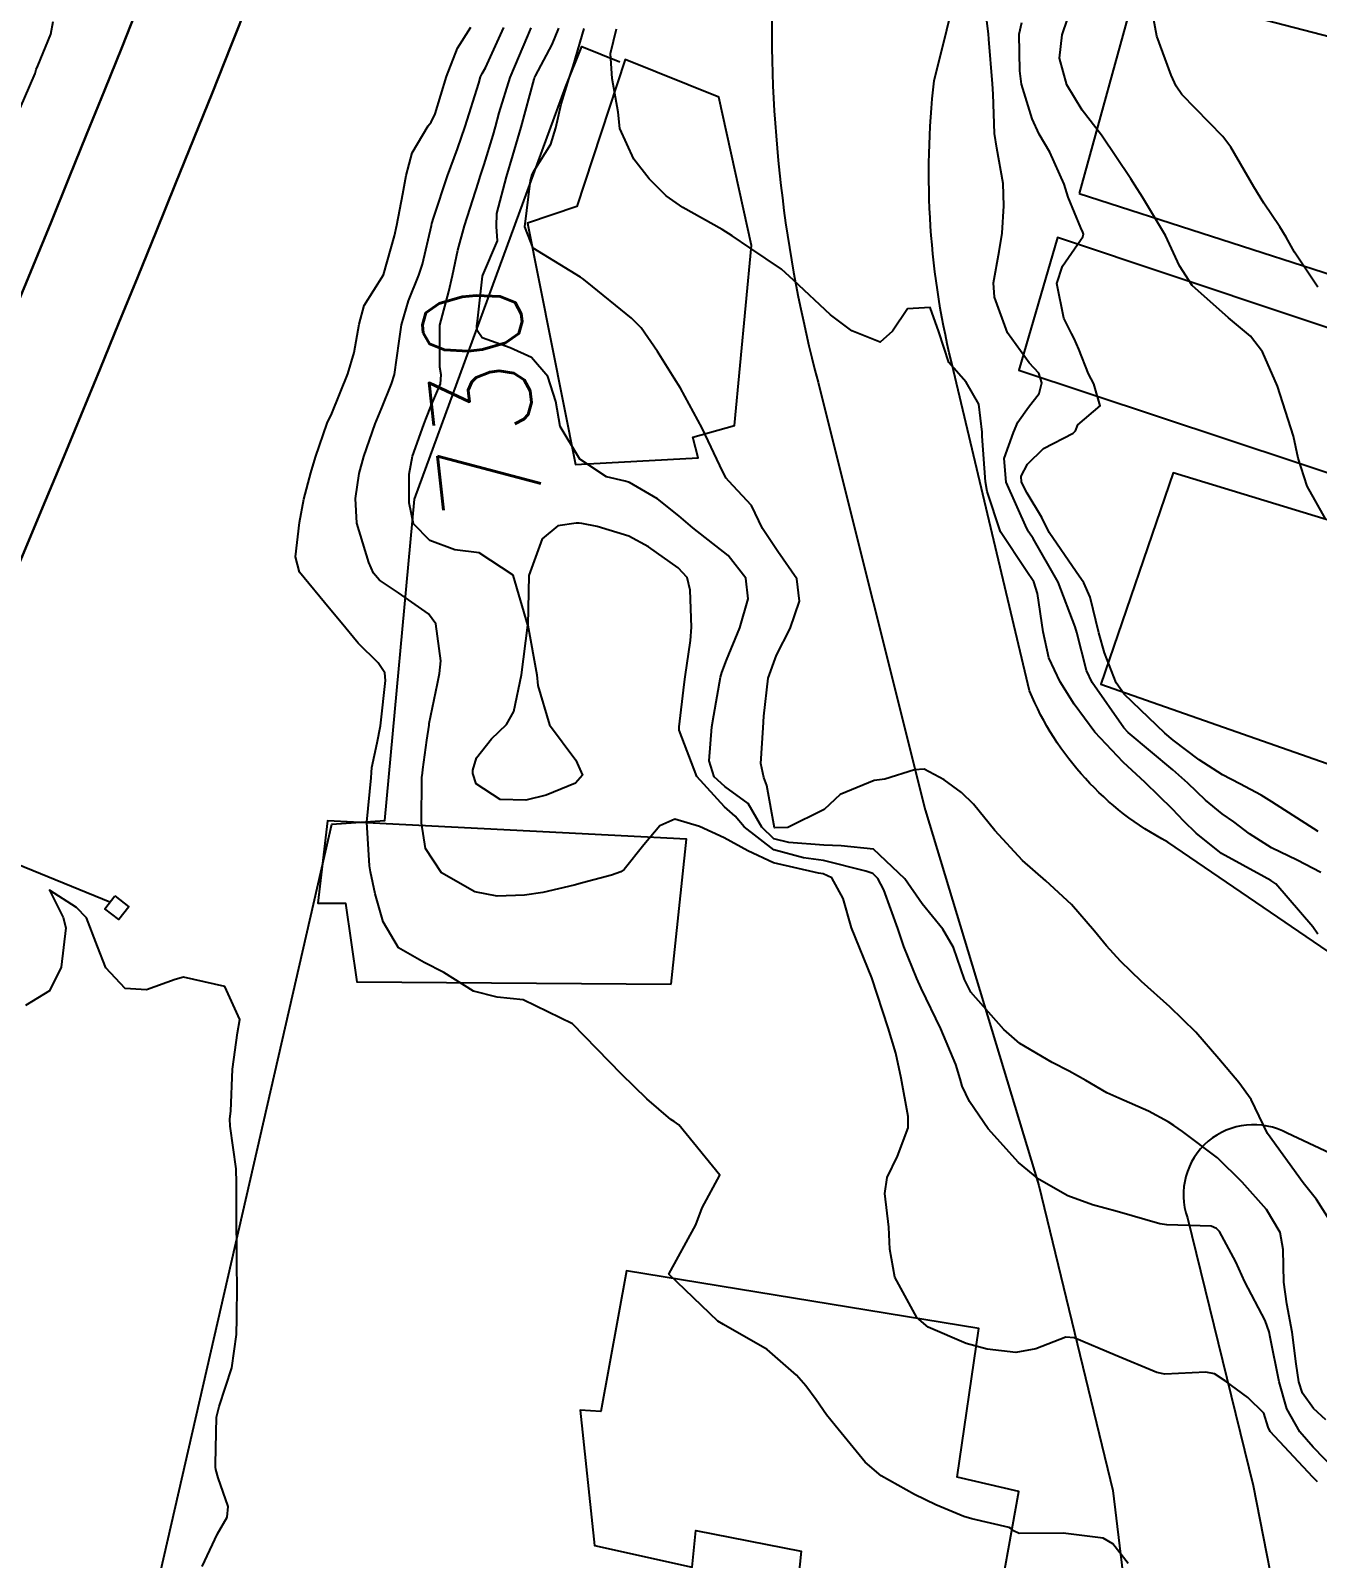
# Model space of a CAD drawing. Header units: metres. Extents: x 318500 to 325275, y 7408834 to 7428799.
# Drawn here: x 323384.2 to 323436, y 7419003.7 to 7419065.1 of the extents above; entities that cross this region are included whole.
import ezdxf
from ezdxf.enums import TextEntityAlignment as Align

# ---------------------------------------------------------------- set-up
doc = ezdxf.new("R2010")
doc.units = ezdxf.units.M
doc.header["$MEASUREMENT"] = 0
for name, color, linetype in [('Cotas', 45, 'Continuous'), ('Curvas de Nivel 1m', 11, 'Continuous'), ('Curvas de Nivel 5m', 15, 'Continuous'), ('Divisas', 45, 'Continuous'), ('Edificações', 30, 'Continuous'), ('Linha Férrea', 20, 'Continuous'), ('Pórticos', 45, 'Continuous'), ('Vias Primárias', 230, 'Continuous')]:
    doc.layers.add(name, color=color, linetype=linetype)
doc.styles.add('Style-STANDARD', font='STANDARD.shx')

msp = doc.modelspace()

# ---------------------------------------------------------------- linework, layer by layer
at = {"layer": 'Curvas de Nivel 1m', "flags": 128}
for points, elevation in [([(323436.107, 7419031.273), (323435.153, 7419031.761), (323434.122, 7419032.253), (323433.242, 7419032.823), (323432.61, 7419033.308), (323432.138, 7419033.629), (323431.466, 7419034.172), (323430.759, 7419034.861), (323430.158, 7419035.399), (323428.364, 7419036.888), (323428.183, 7419037.086), (323426.91, 7419038.91), (323426.69, 7419039.388), (323426.293, 7419040.919), (323426.233, 7419041.142), (323425.554, 7419042.931), (323424.538, 7419044.694), (323424.369, 7419044.949), (323424.34, 7419044.998), (323424.291, 7419045.095), (323423.454, 7419046.959), (323423.38, 7419047.904), (323423.746, 7419048.956), (323423.928, 7419049.372), (323424.355, 7419049.967), (323424.788, 7419050.519), (323424.889, 7419050.942), (323424.764, 7419051.334), (323424.378, 7419051.749), (323423.507, 7419052.959), (323422.985, 7419054.391), (323422.947, 7419054.965), (323423.173, 7419056.229), (323423.298, 7419056.962), (323423.36, 7419058.062), (323423.337, 7419058.961), (323423.082, 7419060.373), (323422.986, 7419060.965), (323422.935, 7419062.555), (323422.906, 7419062.966), (323422.756, 7419064.76), (323422.742, 7419064.968), (323422.571, 7419066.359)], 734), ([(323435.991, 7419054.794), (323435.048, 7419056.197), (323434.71, 7419056.807), (323434.454, 7419057.217), (323433.813, 7419058.169), (323433.416, 7419058.826), (323432.494, 7419060.419), (323432.169, 7419060.845), (323430.525, 7419062.534), (323430.294, 7419062.872), (323430.094, 7419063.315), (323429.511, 7419064.88), (323429.278, 7419066.175)], 737), ([(323383.606, 7419061.493), (323384.422, 7419063.384), (323384.446, 7419063.481), (323384.458, 7419063.543), (323384.523, 7419063.691), (323385.049, 7419064.966), (323385.146, 7419065.471)], 727), ([(323428.357, 7419003.502), (323427.744, 7419004.282), (323427.362, 7419004.512), (323425.748, 7419004.718), (323423.982, 7419004.704), (323423.749, 7419004.813), (323423.688, 7419004.879), (323423.584, 7419004.942), (323422.079, 7419005.289), (323421.756, 7419005.382), (323420.633, 7419005.857), (323419.769, 7419006.264), (323418.426, 7419007.014), (323417.788, 7419007.569), (323416.576, 7419009.039), (323416.24, 7419009.47), (323415.82, 7419010.076), (323415.404, 7419010.634), (323415.031, 7419011.062), (323413.845, 7419012.095), (323412.089, 7419013.098), (323411.862, 7419013.242), (323409.89, 7419015.13), (323410.98, 7419017.114), (323411.241, 7419017.79), (323411.94, 7419019.1), (323410.292, 7419021.125), (323410.104, 7419021.261), (323409.972, 7419021.346), (323409.006, 7419022.171), (323407.99, 7419023.16), (323406.02, 7419025.18), (323404.034, 7419026.145), (323402.998, 7419026.263), (323402.039, 7419026.498), (323400.855, 7419027.252), (323400.054, 7419027.647), (323399.02, 7419028.236), (323398.41, 7419029.285), (323398.087, 7419030.409), (323397.905, 7419031.293), (323397.865, 7419031.532), (323397.753, 7419033.296), (323397.925, 7419035.071), (323397.943, 7419035.293), (323397.958, 7419035.487), (323398.168, 7419036.48), (323398.3, 7419037.166), (323398.314, 7419037.288), (323398.503, 7419038.988), (323398.472, 7419039.287), (323398.214, 7419039.698), (323397.402, 7419040.482), (323396.72, 7419041.313), (323396.239, 7419041.888), (323395.051, 7419043.338), (323394.886, 7419043.958), (323395.049, 7419045.339), (323395.224, 7419046.266), (323395.496, 7419047.332), (323395.683, 7419047.966), (323396.165, 7419049.323), (323396.344, 7419049.718), (323396.989, 7419051.311), (323397.239, 7419052.173), (323397.445, 7419053.304), (323397.65, 7419054.053), (323398.42, 7419055.29), (323398.869, 7419056.852), (323398.964, 7419057.285), (323399.203, 7419058.542), (323399.339, 7419059.281), (323399.577, 7419060.186), (323400.221, 7419061.273), (323400.344, 7419061.429), (323400.505, 7419061.764), (323400.961, 7419063.263), (323401.392, 7419064.402), (323401.941, 7419065.249)], 728), ([(323435.974, 7419006.778), (323435.783, 7419006.961), (323434.07, 7419008.806), (323433.985, 7419008.981), (323433.817, 7419009.533), (323433.167, 7419010.164), (323432.261, 7419010.834), (323431.834, 7419011.115), (323431.488, 7419011.19), (323429.834, 7419011.112), (323429.52, 7419011.179), (323427.845, 7419011.864), (323426.197, 7419012.572), (323425.855, 7419012.589), (323424.65, 7419012.13), (323423.846, 7419011.983), (323422.696, 7419012.109), (323421.85, 7419012.332), (323420.323, 7419012.993), (323419.866, 7419013.384), (323418.986, 7419015.009), (323418.782, 7419016.13), (323418.743, 7419017.012), (323418.578, 7419018.365), (323418.669, 7419019.013), (323419.095, 7419019.866), (323419.517, 7419021.005), (323419.518, 7419021.461), (323419.239, 7419023.008), (323419.018, 7419024.001), (323418.719, 7419025.02), (323418.05, 7419027.03), (323417.234, 7419029.038), (323416.904, 7419030.226), (323416.447, 7419031.047), (323416.102, 7419031.208), (323415.918, 7419031.237), (323414.109, 7419031.656), (323413.068, 7419032.143), (323412.123, 7419032.657), (323411.13, 7419033.12), (323410.133, 7419033.417), (323409.533, 7419033.139), (323408.887, 7419032.38), (323408.103, 7419031.386), (323407.97, 7419031.294), (323407.588, 7419031.165), (323406.424, 7419030.847), (323406.094, 7419030.761), (323404.823, 7419030.465), (323404.087, 7419030.355), (323402.993, 7419030.32), (323402.089, 7419030.493), (323400.761, 7419031.253), (323400.115, 7419032.237), (323399.953, 7419033.263), (323399.968, 7419035.083), (323399.99, 7419035.262), (323400.011, 7419035.403), (323400.17, 7419036.593), (323400.254, 7419037.184), (323400.265, 7419037.259), (323400.598, 7419038.87), (323400.678, 7419039.263), (323400.734, 7419039.781), (323400.528, 7419041.266), (323400.236, 7419041.668), (323399.027, 7419042.503), (323398.256, 7419043.022), (323398.024, 7419043.294), (323397.832, 7419043.731), (323397.349, 7419045.304), (323397.293, 7419046.298), (323397.449, 7419047.303), (323397.631, 7419047.99), (323398.09, 7419049.294), (323398.35, 7419049.948), (323398.745, 7419050.906), (323398.86, 7419051.285), (323399.047, 7419052.62), (323399.142, 7419053.282), (323399.435, 7419054.249), (323399.848, 7419055.276), (323399.986, 7419055.713), (323400.352, 7419057.271), (323400.37, 7419057.352), (323400.453, 7419057.606), (323400.997, 7419059.262), (323401.394, 7419060.349), (323401.713, 7419061.252), (323402.261, 7419062.987), (323402.328, 7419063.243), (323402.386, 7419063.378), (323402.526, 7419063.611), (323403.266, 7419065.229)], 729), ([(323436.308, 7419009.268), (323435.819, 7419009.727), (323435.369, 7419010.339), (323435.225, 7419010.796), (323435.115, 7419011.523), (323434.949, 7419012.799), (323434.744, 7419013.934), (323434.623, 7419014.803), (323434.588, 7419016.118), (323434.473, 7419016.804), (323433.924, 7419017.722), (323432.94, 7419018.825), (323431.954, 7419019.797), (323430.549, 7419020.861), (323430.203, 7419021.097), (323429.974, 7419021.246), (323429.182, 7419021.674), (323427.983, 7419022.197), (323427.503, 7419022.415), (323426.665, 7419022.91), (323425.995, 7419023.284), (323425.304, 7419023.627), (323424.012, 7419024.39), (323423.37, 7419024.956), (323422.042, 7419026.465), (323421.778, 7419026.974), (323421.335, 7419028.253), (323420.905, 7419028.987), (323420.085, 7419030.014), (323419.379, 7419031.011), (323418.118, 7419032.209), (323416.824, 7419032.338), (323416.12, 7419032.36), (323414.721, 7419032.471), (323414.123, 7419032.624), (323413.64, 7419033.087), (323413.086, 7419034.043), (323412.146, 7419034.728), (323411.714, 7419035.114), (323411.518, 7419035.758), (323411.629, 7419037.116), (323411.706, 7419037.596), (323411.973, 7419039.112), (323412.021, 7419039.303), (323412.217, 7419039.801), (323412.744, 7419041.102), (323413.082, 7419042.263), (323412.989, 7419043.099), (323412.274, 7419044.012), (323410.864, 7419045.124), (323410.295, 7419045.597), (323409.44, 7419046.282), (323408.308, 7419046.939), (323408.14, 7419046.994), (323407.389, 7419047.174), (323406.32, 7419047.878), (323405.522, 7419049.198), (323405.354, 7419050.201), (323405.031, 7419051.203), (323404.378, 7419051.971), (323403.52, 7419052.361), (323402.385, 7419052.758), (323402.194, 7419053.049), (323402.182, 7419053.243), (323402.206, 7419053.43), (323402.408, 7419055.24), (323402.421, 7419055.277), (323403.012, 7419056.661), (323402.967, 7419057.232), (323402.982, 7419057.759), (323403.368, 7419059.227), (323403.619, 7419060.087), (323403.962, 7419061.218), (323404.476, 7419063.157), (323404.49, 7419063.211), (323404.531, 7419063.29), (323405.199, 7419064.547), (323405.466, 7419065.201)], 731), ([(323436.791, 7419016.777), (323435.93, 7419018.124), (323435.395, 7419018.795), (323433.969, 7419020.773), (323433.95, 7419020.81), (323433.303, 7419022.14), (323432.81, 7419022.828), (323432.004, 7419023.785), (323431.082, 7419024.854), (323430.035, 7419025.869), (323428.895, 7419026.882), (323428.058, 7419027.704), (323427.492, 7419028.327), (323427.01, 7419028.906), (323426.086, 7419029.984), (323425.047, 7419030.936), (323424.112, 7419031.754), (323423.003, 7419032.961), (323422.14, 7419034.019), (323421.655, 7419034.487), (323420.966, 7419034.988), (323420.156, 7419035.416), (323419.766, 7419035.396), (323418.577, 7419035.024), (323418.149, 7419034.959), (323416.782, 7419034.405), (323416.137, 7419033.795), (323414.678, 7419033.072), (323414.141, 7419033.069), (323413.832, 7419034.77), (323413.716, 7419035.087), (323413.6, 7419035.647), (323413.693, 7419037.087), (323413.719, 7419037.555), (323413.892, 7419039.085), (323414.219, 7419040), (323414.778, 7419041.072), (323415.144, 7419042.169), (323415.037, 7419043.068), (323414.276, 7419044.174), (323413.658, 7419045.089), (323413.223, 7419046.02), (323412.309, 7419046.999), (323412.195, 7419047.111), (323412.06, 7419047.366), (323411.233, 7419049.121), (323410.364, 7419050.727), (323410.115, 7419051.134), (323409.439, 7419052.203), (323408.78, 7419053.154), (323408.396, 7419053.545), (323406.614, 7419054.99), (323406.419, 7419055.147), (323406.349, 7419055.191), (323404.437, 7419056.36), (323404.105, 7419057.215), (323404.334, 7419059.078), (323404.37, 7419059.211), (323404.393, 7419059.289), (323404.474, 7419059.461), (323405.149, 7419060.544), (323405.346, 7419061.202), (323405.563, 7419062.15), (323405.893, 7419063.196), (323406.054, 7419063.675), (323406.493, 7419065.191)], 732), ([(323435.989, 7419028.791), (323435.789, 7419029.078), (323434.305, 7419030.808), (323434.102, 7419030.952), (323433.828, 7419031.09), (323432.118, 7419032.027), (323431.098, 7419032.855), (323430.604, 7419033.332), (323430.139, 7419033.807), (323429.052, 7419034.881), (323428.162, 7419035.696), (323427.021, 7419036.907), (323426.197, 7419038.037), (323425.631, 7419038.929), (323425.179, 7419039.895), (323424.939, 7419040.939), (323424.718, 7419042.478), (323424.564, 7419042.945), (323424.267, 7419043.412), (323423.236, 7419044.961), (323422.693, 7419046.579), (323422.632, 7419046.967), (323422.498, 7419048.808), (323422.497, 7419048.968), (323422.357, 7419050.084), (323421.847, 7419050.978), (323421.154, 7419051.765), (323420.746, 7419052.995), (323420.405, 7419053.979), (323419.493, 7419053.924), (323418.893, 7419053.022), (323418.386, 7419052.584), (323417.251, 7419053.041), (323416.4, 7419053.685), (323414.906, 7419055.073), (323414.427, 7419055.523), (323413.158, 7419056.38), (323412.446, 7419056.86), (323412.036, 7419057.114), (323410.459, 7419057.989), (323409.793, 7419058.47), (323409.11, 7419059.15), (323408.482, 7419059.931), (323407.919, 7419061.169), (323407.853, 7419061.827), (323407.611, 7419063.174), (323407.554, 7419064.189), (323407.795, 7419065.171)], 733), ([(323436.297, 7419045.476), (323435.565, 7419046.797), (323435.203, 7419047.925), (323435.003, 7419048.803), (323434.37, 7419050.81), (323433.763, 7419052.198), (323433.285, 7419052.827), (323432.401, 7419053.558), (323430.939, 7419054.862), (323430.432, 7419055.656), (323429.859, 7419056.876), (323428.938, 7419058.412), (323428.627, 7419058.888), (323428.474, 7419059.143), (323427.29, 7419060.908), (323426.515, 7419061.912), (323425.898, 7419062.929), (323425.607, 7419064), (323425.707, 7419064.933), (323425.923, 7419065.566)], 736), ([(323391.13, 7419003.379), (323391.743, 7419004.682), (323392.132, 7419005.364), (323392.174, 7419005.781), (323391.774, 7419006.943), (323391.679, 7419007.272), (323391.672, 7419007.372), (323391.671, 7419007.482), (323391.71, 7419009.371), (323391.814, 7419009.809), (323392.32, 7419011.363), (323392.508, 7419012.702), (323392.522, 7419013.36), (323392.539, 7419014.701), (323392.527, 7419015.36), (323392.529, 7419015.993), (323392.517, 7419017.361), (323392.51, 7419018.783), (323392.503, 7419019.362), (323392.264, 7419021.067), (323392.245, 7419021.366), (323392.28, 7419021.672), (323392.358, 7419023.364), (323392.548, 7419024.826), (323392.652, 7419025.361), (323392.04, 7419026.684), (323390.378, 7419027.062), (323390.044, 7419026.972), (323388.894, 7419026.555), (323388.038, 7419026.604), (323387.261, 7419027.432), (323386.92, 7419028.298), (323386.487, 7419029.444), (323386.076, 7419029.859), (323384.996, 7419030.556), (323385.54, 7419029.458), (323385.655, 7419029.046), (323385.467, 7419027.459), (323384.994, 7419026.507), (323384.027, 7419025.917)], 727)]:
    msp.add_lwpolyline(points, dxfattribs=dict(at, elevation=elevation))
at = {"layer": 'Curvas de Nivel 5m', "flags": 128}
for points, elevation in [([(323437.162, 7419006.766), (323435.801, 7419008.178), (323435.268, 7419008.788), (323434.735, 7419009.717), (323434.436, 7419010.804), (323434.076, 7419012.588), (323434.026, 7419012.808), (323433.867, 7419013.26), (323433.054, 7419014.823), (323432.695, 7419015.625), (323432.039, 7419016.838), (323431.912, 7419016.961), (323431.7, 7419017.056), (323429.914, 7419017.11), (323429.634, 7419017.153), (323427.921, 7419017.645), (323426.922, 7419017.908), (323425.93, 7419018.277), (323424.785, 7419018.932), (323423.95, 7419019.607), (323422.732, 7419020.962), (323421.981, 7419022.066), (323421.693, 7419022.68), (323421.602, 7419022.976), (323421.431, 7419023.546), (323420.832, 7419024.988), (323420.044, 7419026.619), (323419.862, 7419027.003), (323419.343, 7419028.291), (323419.096, 7419029.015), (323418.54, 7419030.576), (323418.304, 7419031.027), (323418.103, 7419031.229), (323417.82, 7419031.317), (323416.11, 7419031.748), (323415.313, 7419031.861), (323414.116, 7419032.173), (323412.919, 7419033.098), (323412.558, 7419033.528), (323412.138, 7419033.906), (323411.015, 7419035.121), (323410.316, 7419036.99), (323410.308, 7419037.129), (323410.513, 7419038.819), (323410.554, 7419039.127), (323410.761, 7419040.588), (323410.81, 7419041.124), (323410.756, 7419042.621), (323410.638, 7419043.126), (323410.266, 7419043.515), (323409.072, 7419044.354), (323408.284, 7419044.779), (323407.02, 7419045.179), (323406.397, 7419045.294), (323406.291, 7419045.306), (323406.17, 7419045.312), (323405.431, 7419045.199), (323404.806, 7419044.681), (323404.26, 7419043.21), (323404.23, 7419041.21), (323404.582, 7419039.206), (323404.623, 7419038.787), (323405.104, 7419037.201), (323406.159, 7419035.787), (323406.428, 7419035.186), (323406.147, 7419034.863), (323404.963, 7419034.381), (323404.14, 7419034.172), (323403.113, 7419034.199), (323402.146, 7419034.828), (323402.012, 7419035.241), (323402.013, 7419035.381), (323402.159, 7419035.872), (323402.76, 7419036.642), (323403.372, 7419037.222), (323403.669, 7419037.737), (323403.973, 7419039.214), (323404.23, 7419041.21), (323403.636, 7419043.219), (323402.273, 7419044.112), (323401.291, 7419044.239), (323400.28, 7419044.614), (323399.627, 7419045.277), (323399.453, 7419046.124), (323399.461, 7419047.278), (323399.595, 7419048.003), (323400.049, 7419049.273), (323400.126, 7419049.49), (323400.352, 7419050.062), (323400.72, 7419050.909), (323400.738, 7419051.264), (323400.682, 7419051.574), (323400.694, 7419053.265), (323401.046, 7419054.625), (323401.202, 7419055.258), (323401.411, 7419056.28), (323401.677, 7419057.252), (323402.238, 7419059.014), (323402.314, 7419059.242), (323402.355, 7419059.358), (323402.477, 7419059.725), (323402.83, 7419060.9), (323402.924, 7419061.234), (323403.077, 7419061.8), (323403.513, 7419063.225), (323404.223, 7419064.893), (323404.361, 7419065.213)], 730), ([(323436.005, 7419032.918), (323434.143, 7419034.106), (323433.711, 7419034.382), (323432.858, 7419034.829), (323432.155, 7419035.189), (323431.219, 7419035.799), (323430.176, 7419036.588), (323429.839, 7419036.873), (323428.203, 7419038.429), (323427.878, 7419038.895), (323427.414, 7419040.094), (323427.187, 7419040.906), (323426.828, 7419042.334), (323426.579, 7419042.915), (323426.267, 7419043.355), (323425.191, 7419044.936), (323424.889, 7419045.534), (323424.306, 7419046.51), (323424.078, 7419046.952), (323424.066, 7419047.2), (323424.321, 7419047.682), (323424.958, 7419048.313), (323426.146, 7419048.923), (323426.249, 7419049.014), (323426.345, 7419049.264), (323427.241, 7419050.022), (323426.98, 7419050.911), (323426.771, 7419051.311), (323426.384, 7419052.296), (323426.194, 7419052.729), (323426.088, 7419052.925), (323425.776, 7419053.553), (323425.493, 7419054.934), (323425.72, 7419055.642), (323426.446, 7419056.677), (323426.546, 7419056.821), (323426.571, 7419056.918), (323426.541, 7419057.009), (323426.453, 7419057.184), (323425.953, 7419058.416), (323425.786, 7419058.93), (323425.21, 7419060.219), (323424.789, 7419060.946), (323424.509, 7419061.559), (323424.076, 7419062.955), (323424.01, 7419063.481), (323423.985, 7419064.956), (323424.082, 7419065.43)], 735)]:
    msp.add_lwpolyline(points, dxfattribs=dict(at, elevation=elevation))
at = {"layer": 'Divisas'}
msp.add_lwpolyline([(323389.026, 7419001.281), (323396.347, 7419033.215), (323398.477, 7419033.352), (323399.672, 7419046.271), (323405.744, 7419062.83), (323406.397, 7419064.464), (323407.925, 7419063.854)], dxfattribs=at)
at = {"layer": 'Edificações'}
for points in [[(323426.392, 7419058.561), (323442.356, 7419053.413), (323451.03, 7419078.424), (323446.653, 7419078.743), (323444.792, 7419074.453), (323443.289, 7419075.168), (323444.792, 7419078.886), (323440.425, 7419079.887), (323439.351, 7419076.526), (323432.193, 7419078.886), (323429.687, 7419070.949), (323442.287, 7419066.874), (323441.356, 7419063.585), (323428.685, 7419066.874), (323426.392, 7419058.561)], [(323413.214, 7419056.471), (323411.905, 7419062.432), (323408.135, 7419063.948), (323406.198, 7419058.039), (323404.208, 7419057.36), (323406.148, 7419047.668), (323411.07, 7419047.929), (323410.86, 7419048.766), (323412.536, 7419049.236), (323413.214, 7419056.471)], [(323409.993, 7419026.779), (323410.611, 7419032.601), (323396.173, 7419033.349), (323395.782, 7419030.032), (323396.889, 7419030.032), (323397.345, 7419026.877), (323409.993, 7419026.779)]]:
    msp.add_lwpolyline(points, close=True, dxfattribs=at)
for points in [[(323439.591, 7419052.088), (323425.515, 7419056.79), (323423.962, 7419051.458), (323437.99, 7419046.804)], [(323437.456, 7419045.107), (323430.175, 7419047.337), (323427.26, 7419038.834), (323441.297, 7419033.917)], [(323423.01, 7419001.113), (323423.961, 7419006.392), (323421.489, 7419006.962), (323422.364, 7419012.938), (323408.187, 7419015.265), (323407.166, 7419009.6), (323406.333, 7419009.661), (323406.9, 7419004.221), (323410.832, 7419003.352), (323410.984, 7419004.825), (323415.219, 7419003.994), (323415.068, 7419002.559)]]:
    msp.add_lwpolyline(points, dxfattribs=at)
at = {"layer": 'Linha Férrea'}
for points in [[(323843.705, 7420529.863, -0.339852), (323771.4, 7420065.587), (323704.487, 7420002.468, 0.137972), (323573.117, 7419776.141), (323569.018, 7419760.257, 0.009911), (323565.266, 7419744.042), (323557.569, 7419705.285), (323544.41, 7419647.347), (323509.546, 7419502.298), (323475.425, 7419363.32), (323454.167, 7419264.774, -0.048865), (323374.489, 7419022.071), (323336.216, 7418936.841), (323318.171, 7418898.232), (323303.703, 7418864.835, 0.016709)], [(323303.703, 7418864.835), (323318.171, 7418898.232), (323336.216, 7418936.841), (323374.489, 7419022.071, 0.048865), (323454.167, 7419264.774), (323475.425, 7419363.32), (323509.546, 7419502.298), (323544.41, 7419647.347), (323557.569, 7419705.285), (323565.266, 7419744.042, -0.009911), (323569.018, 7419760.257), (323573.117, 7419776.141, -0.137972), (323704.487, 7420002.468), (323771.4, 7420065.587, 0.339852), (323843.705, 7420529.863, 0.104587)], [(323840.146, 7420527.887, -0.339824), (323768.602, 7420068.543), (323704.141, 7420007.763, 0.140169), (323569.283, 7419777.13), (323565.155, 7419761.392, -0.000234), (323561.228, 7419744.645), (323553.453, 7419705.875), (323540.362, 7419648.042), (323505.529, 7419503.284), (323471.394, 7419364.249), (323450.124, 7419265.645, -0.047372), (323375.492, 7419034.63), (323347.077, 7418970.203), (323316.211, 7418903.384), (323295.96, 7418857.357)], [(323295.96, 7418857.357), (323316.211, 7418903.384), (323347.077, 7418970.203), (323375.492, 7419034.63, 0.047372), (323450.124, 7419265.645), (323471.394, 7419364.249), (323505.529, 7419503.284), (323540.362, 7419648.042), (323553.453, 7419705.875), (323561.228, 7419744.645, 0.000234), (323565.155, 7419761.392), (323569.283, 7419777.13, -0.140169), (323704.141, 7420007.763), (323768.602, 7420068.543, 0.339824), (323840.146, 7420527.887, 0.098634)]]:
    msp.add_lwpolyline(points, format="xyb", dxfattribs=at)
at = {"layer": 'Pórticos'}
msp.add_lwpolyline([(323387.421, 7419030.074), (323371.568, 7419036.543)], dxfattribs=at)
msp.add_lwpolyline([(323387.624, 7419030.335), (323388.19, 7419029.893), (323387.783, 7419029.373), (323387.218, 7419029.814)], close=True, dxfattribs=at)
at = {"layer": 'Vias Primárias'}
for points in [[(323715.644, 7420145.548, 0), (323709.04, 7420132.939)], [(323831.088, 7420001.787, 0), (323833.844, 7420008.443, 0.220888)], [(323439.113, 7419133.265), (323434.789, 7419125.154), (323430.153, 7419115.298), (323426.838, 7419107.35), (323423.778, 7419099.317), (323417.627, 7419082.737, 0.097025), (323414.042, 7419066.416, 0.072144), (323416.025, 7419050.485), (323420.198, 7419033.782), (323424.767, 7419018.682), (323427.748, 7419006.426), (323428.41, 7419000.873)], [(323439.642, 7419025.878), (323429.952, 7419032.493, -0.175262), (323424.396, 7419038.565), (323421.346, 7419051.441, -0.091924), (323420.564, 7419063.089), (323422.598, 7419071.295), (323423.93, 7419075.022, -0.182127), (323428.622, 7419082.02, -0.173299), (323436.944, 7419082.839)], [(323565.705, 7418957.218), (323521.208, 7418978.972), (323484.924, 7418996.577), (323458.898, 7419009.127), (323452.063, 7419012.672), (323434.756, 7419020.788, 0.685977), (323430.741, 7419017.385), (323433.386, 7419006.626), (323434.612, 7419000.417)]]:
    msp.add_lwpolyline(points, format="xyb", dxfattribs=at)

# ---------------------------------------------------------------- texts
at = {"layer": 'Cotas', "style": 'Style-STANDARD'}
msp.add_text('730', height=4, rotation=96.50919, dxfattribs=at).set_placement((323402.348, 7419050.242, 730), align=Align.MIDDLE_CENTER)

doc.saveas('drawing.dxf')
